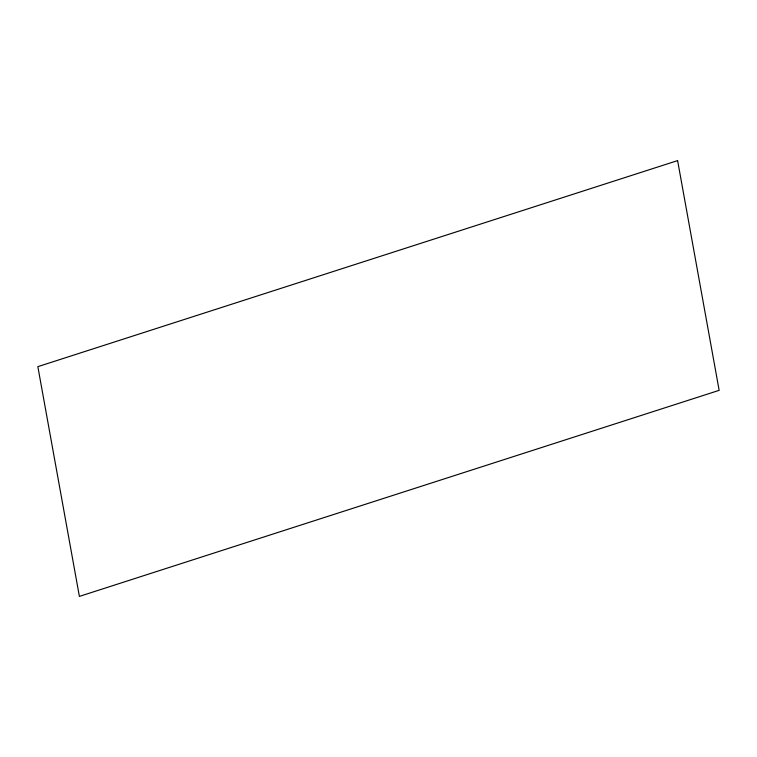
<?xml version="1.0" encoding="UTF-8"?>
<svg xmlns="http://www.w3.org/2000/svg" width="757" height="757" viewBox="0 0 757 757"><rect width="100%" height="100%" fill="white"/><g stroke="black" fill="none" stroke-linecap="round" stroke-linejoin="round"><path stroke-width="1.14" d="M677.61 160.607L37.85 366.653L79.39 596.393L719.15 390.347L677.61 160.607"/></g></svg>
